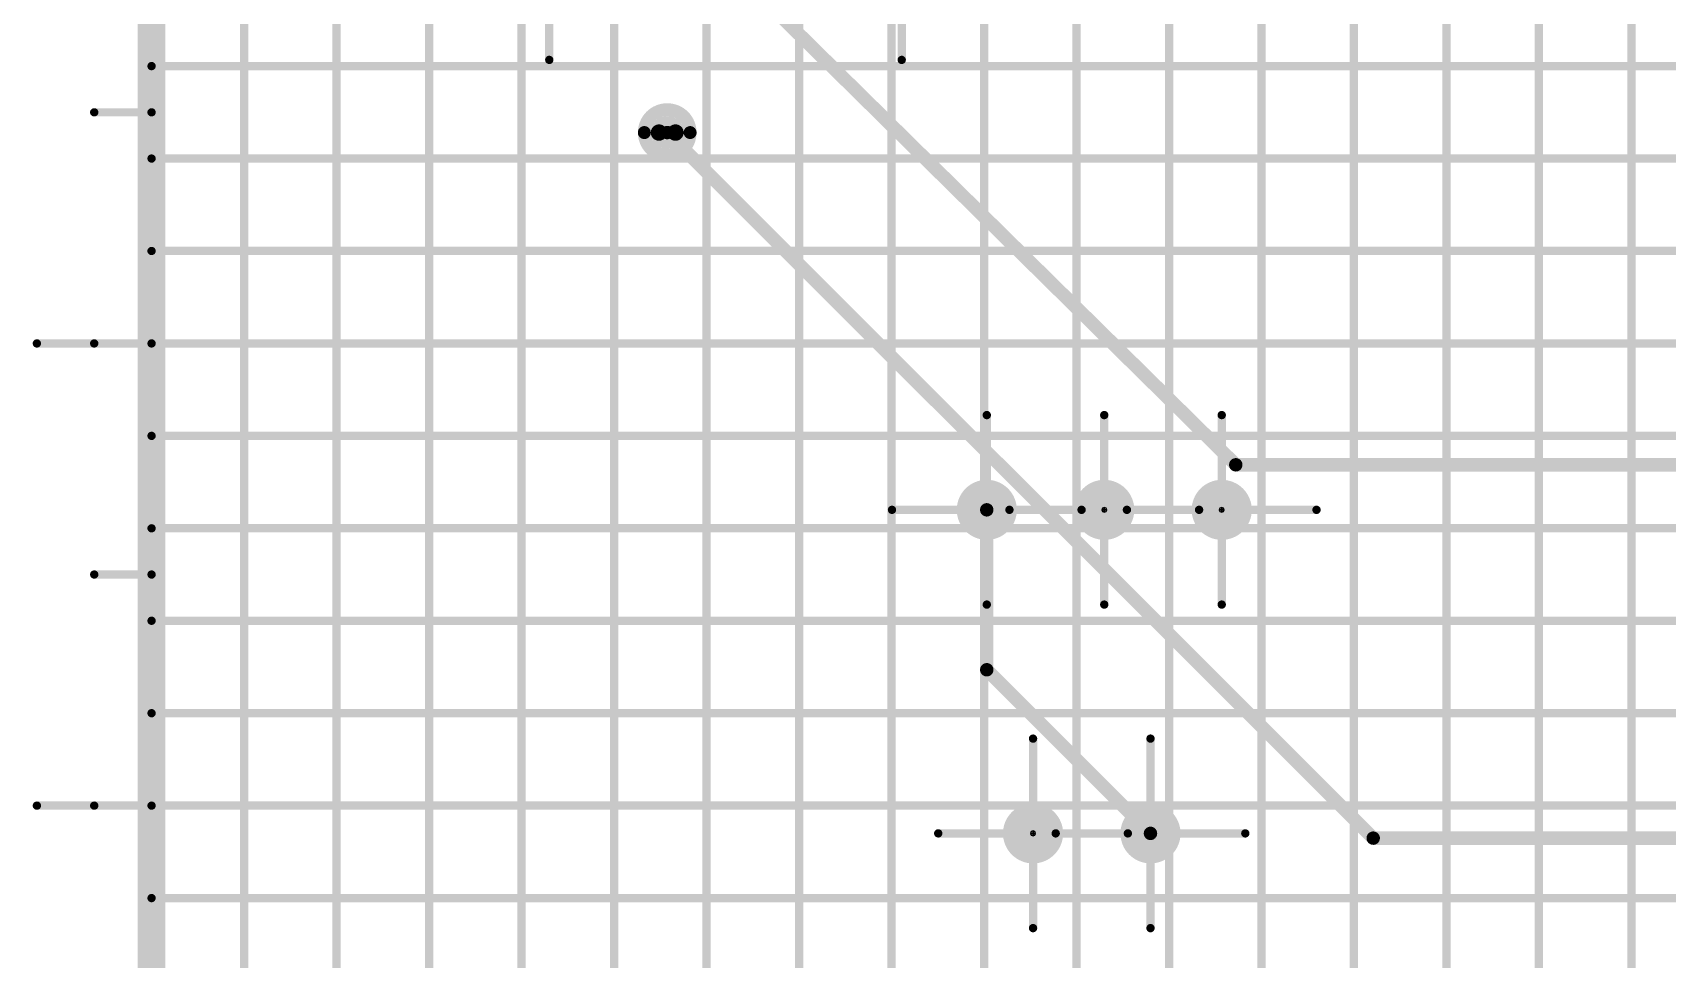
# Model space of a CAD drawing. Header units: millimetres. Extents: x 57 to 898, y 51 to 645.
# Drawn here: x 616.49 to 651.84, y 424.1 to 444.15 of the extents above; entities that cross this region are included whole.
import ezdxf

# ---------------------------------------------------------------- set-up
doc = ezdxf.new("R2010")
doc.units = ezdxf.units.MM
for name, color, linetype in [('Mechanical11', 56, 'Continuous'), ('Mechanical12', 56, 'Continuous'), ('Mechanical7', 56, 'Continuous'), ('Mechanical9', 56, 'Continuous')]:
    doc.layers.add(name, color=color, linetype=linetype)

msp = doc.modelspace()

# ---------------------------------------------------------------- linework, layer by layer
at = {"layer": 'Mechanical11', "color": 7}
for p, q in [((637.086, 433.862), (637.071, 433.823)), ((637.071, 433.823), (637.125, 433.823)), ((637.125, 433.877), (637.086, 433.862)), ((637.163, 433.862), (637.125, 433.877)), ((637.125, 433.877), (637.125, 433.823)), ((637.125, 433.823), (637.125, 433.877)), ((637.125, 433.823), (637.179, 433.823)), ((637.125, 433.823), (637.125, 433.769)), ((637.179, 433.823), (637.125, 433.823)), ((637.125, 433.769), (637.163, 433.785)), ((637.179, 433.823), (637.163, 433.862)), ((637.163, 433.785), (637.179, 433.823)), ((639.626, 433.862), (639.611, 433.823)), ((639.611, 433.823), (639.665, 433.823)), ((639.665, 433.877), (639.626, 433.862)), ((639.703, 433.862), (639.665, 433.877)), ((639.665, 433.877), (639.665, 433.823)), ((639.665, 433.823), (639.665, 433.877)), ((639.665, 433.823), (639.719, 433.823)), ((639.665, 433.823), (639.665, 433.769)), ((639.719, 433.823), (639.665, 433.823)), ((639.665, 433.769), (639.703, 433.785)), ((639.719, 433.823), (639.703, 433.862)), ((639.703, 433.785), (639.719, 433.823)), ((642.166, 433.862), (642.151, 433.823)), ((642.151, 433.823), (642.205, 433.823)), ((642.205, 433.877), (642.166, 433.862)), ((642.243, 433.862), (642.205, 433.877)), ((642.205, 433.877), (642.205, 433.823)), ((642.205, 433.823), (642.205, 433.877)), ((642.205, 433.823), (642.259, 433.823)), ((642.205, 433.823), (642.205, 433.769)), ((642.259, 433.823), (642.205, 433.823)), ((642.205, 433.769), (642.243, 433.785)), ((642.259, 433.823), (642.243, 433.862)), ((642.243, 433.785), (642.259, 433.823)), ((638.086, 426.862), (638.071, 426.823)), ((638.071, 426.823), (638.125, 426.823)), ((638.125, 426.877), (638.086, 426.862)), ((638.163, 426.862), (638.125, 426.877)), ((638.125, 426.877), (638.125, 426.823)), ((638.125, 426.823), (638.125, 426.877)), ((638.125, 426.823), (638.179, 426.823)), ((638.125, 426.823), (638.125, 426.769)), ((638.179, 426.823), (638.125, 426.823)), ((638.125, 426.769), (638.163, 426.785)), ((638.179, 426.823), (638.163, 426.862)), ((638.163, 426.785), (638.179, 426.823)), ((640.626, 426.862), (640.611, 426.823)), ((640.611, 426.823), (640.665, 426.823)), ((640.665, 426.877), (640.626, 426.862)), ((640.703, 426.862), (640.665, 426.877)), ((640.665, 426.877), (640.665, 426.823)), ((640.665, 426.823), (640.665, 426.877)), ((640.665, 426.823), (640.719, 426.823)), ((640.665, 426.823), (640.665, 426.769)), ((640.719, 426.823), (640.665, 426.823)), ((640.665, 426.769), (640.703, 426.785)), ((640.719, 426.823), (640.703, 426.862)), ((640.703, 426.785), (640.719, 426.823))]:
    msp.add_line(p, q, dxfattribs=at)
for points, const_width in [([(630.393, 441.985, 1), (630.038, 441.985, 1)], 0.356), ([(629.949, 441.985, 1), (630.126, 441.985, 1)], 0.178), ([(630.304, 441.985, 1), (630.482, 441.985, 1)], 0.178)]:
    msp.add_lwpolyline(points, format="xyb", close=True, dxfattribs=dict(at, const_width=const_width))
at = {"layer": 'Mechanical12', "color": 7}
for p, q in [((637.125, 433.823), (637.071, 433.823)), ((637.071, 433.823), (637.086, 433.785)), ((637.086, 433.785), (637.125, 433.769)), ((637.125, 433.769), (637.125, 433.823)), ((639.665, 433.823), (639.611, 433.823)), ((639.611, 433.823), (639.626, 433.785)), ((639.626, 433.785), (639.665, 433.769)), ((639.665, 433.769), (639.665, 433.823)), ((642.205, 433.823), (642.151, 433.823)), ((642.151, 433.823), (642.166, 433.785)), ((642.166, 433.785), (642.205, 433.769)), ((642.205, 433.769), (642.205, 433.823)), ((638.125, 426.823), (638.071, 426.823)), ((638.071, 426.823), (638.086, 426.785)), ((638.086, 426.785), (638.125, 426.769)), ((638.125, 426.769), (638.125, 426.823)), ((640.665, 426.823), (640.611, 426.823)), ((640.611, 426.823), (640.626, 426.785)), ((640.626, 426.785), (640.665, 426.769)), ((640.665, 426.769), (640.665, 426.823))]:
    msp.add_line(p, q, dxfattribs=at)
for points, const_width in [([(619.065, 336.823), (619.065, 517.423)], 0.6), ([(619.065, 336.823), (619.065, 517.423)], 0.6), ([(627.523, 449.58), (642.509, 434.797)], 0.29), ([(630.215, 441.985), (645.481, 426.72)], 0.29), ([(642.509, 434.797), (707, 434.797)], 0.29), ([(637.125, 430.363), (637.125, 433.823)], 0.29), ([(637.125, 430.363), (640.665, 426.823)], 0.29), ([(645.481, 426.72), (671.465, 426.72)], 0.29)]:
    msp.add_lwpolyline(points, dxfattribs=dict(at, const_width=const_width))
for points, const_width in [([(630.711, 441.985, 1), (629.72, 441.985, 1)], 0.279), ([(629.65, 441.985, 1), (629.79, 441.985, 1)], 0.14), ([(630.143, 441.985, 1), (630.288, 441.985, 1)], 0.145), ([(630.641, 441.985, 1), (630.78, 441.985, 1)], 0.14), ([(642.436, 434.797, 1), (642.581, 434.797, 1)], 0.145), ([(642.436, 434.797, 1), (642.581, 434.797, 1)], 0.145), ([(637.475, 433.823, 1), (636.775, 433.823, 1)], 0.6), ([(640.015, 433.823, 1), (639.315, 433.823, 1)], 0.6), ([(642.555, 433.823, 1), (641.855, 433.823, 1)], 0.6), ([(636.625, 433.823, 1), (636.925, 433.823, 1)], 0.3), ([(637.325, 433.823, 1), (637.625, 433.823, 1)], 0.3), ([(639.165, 433.823, 1), (639.465, 433.823, 1)], 0.3), ([(639.865, 433.823, 1), (640.165, 433.823, 1)], 0.3), ([(641.705, 433.823, 1), (642.005, 433.823, 1)], 0.3), ([(642.405, 433.823, 1), (642.705, 433.823, 1)], 0.3), ([(637.052, 433.823, 1), (637.197, 433.823, 1)], 0.145), ([(637.052, 430.363, 1), (637.197, 430.363, 1)], 0.145), ([(637.052, 430.363, 1), (637.197, 430.363, 1)], 0.145), ([(638.475, 426.823, 1), (637.775, 426.823, 1)], 0.6), ([(641.015, 426.823, 1), (640.315, 426.823, 1)], 0.6), ([(637.625, 426.823, 1), (637.925, 426.823, 1)], 0.3), ([(638.325, 426.823, 1), (638.625, 426.823, 1)], 0.3), ([(640.165, 426.823, 1), (640.465, 426.823, 1)], 0.3), ([(640.592, 426.823, 1), (640.737, 426.823, 1)], 0.145), ([(640.865, 426.823, 1), (641.165, 426.823, 1)], 0.3), ([(645.408, 426.72, 1), (645.553, 426.72, 1)], 0.145), ([(645.408, 426.72, 1), (645.553, 426.72, 1)], 0.145)]:
    msp.add_lwpolyline(points, format="xyb", close=True, dxfattribs=dict(at, const_width=const_width))
at = {"layer": 'Mechanical7', "color": 7, "const_width": 0.18}
for points in [[(627.665, 443.557), (627.665, 447.77)], [(635.285, 443.557), (635.285, 447.77)], [(637.125, 431.773), (637.125, 435.873)], [(639.665, 431.773), (639.665, 435.873)], [(642.205, 431.773), (642.205, 435.873)], [(635.075, 433.823), (639.175, 433.823)], [(637.615, 433.823), (641.715, 433.823)], [(640.155, 433.823), (644.255, 433.823)], [(638.125, 424.773), (638.125, 428.873)], [(640.665, 424.773), (640.665, 428.873)], [(636.075, 426.823), (640.175, 426.823)], [(638.615, 426.823), (642.715, 426.823)]]:
    msp.add_lwpolyline(points, dxfattribs=at)
at = {"layer": 'Mechanical7', "color": 7, "const_width": 0.09}
for points in [[(627.62, 443.557, 1), (627.71, 443.557, 1)], [(635.24, 443.557, 1), (635.33, 443.557, 1)], [(637.08, 435.873, 1), (637.17, 435.873, 1)], [(639.62, 435.873, 1), (639.71, 435.873, 1)], [(642.16, 435.873, 1), (642.25, 435.873, 1)], [(635.03, 433.823, 1), (635.12, 433.823, 1)], [(637.57, 433.823, 1), (637.66, 433.823, 1)], [(639.13, 433.823, 1), (639.22, 433.823, 1)], [(640.11, 433.823, 1), (640.2, 433.823, 1)], [(641.67, 433.823, 1), (641.76, 433.823, 1)], [(644.21, 433.823, 1), (644.3, 433.823, 1)], [(637.08, 431.773, 1), (637.17, 431.773, 1)], [(639.62, 431.773, 1), (639.71, 431.773, 1)], [(642.16, 431.773, 1), (642.25, 431.773, 1)], [(638.08, 428.873, 1), (638.17, 428.873, 1)], [(640.62, 428.873, 1), (640.71, 428.873, 1)], [(636.03, 426.823, 1), (636.12, 426.823, 1)], [(638.57, 426.823, 1), (638.66, 426.823, 1)], [(640.13, 426.823, 1), (640.22, 426.823, 1)], [(642.67, 426.823, 1), (642.76, 426.823, 1)], [(638.08, 424.773, 1), (638.17, 424.773, 1)], [(640.62, 424.773, 1), (640.71, 424.773, 1)]]:
    msp.add_lwpolyline(points, format="xyb", close=True, dxfattribs=at)
at = {"layer": 'Mechanical9', "color": 7, "const_width": 0.18}
for points in [[(619.065, 336.823), (619.065, 517.423)], [(621.065, 336.823), (621.065, 517.423)], [(623.065, 336.823), (623.065, 517.423)], [(625.065, 336.823), (625.065, 517.423)], [(627.065, 336.823), (627.065, 517.423)], [(629.065, 336.823), (629.065, 517.423)], [(631.065, 336.823), (631.065, 517.423)], [(633.065, 336.823), (633.065, 517.423)], [(635.065, 336.823), (635.065, 517.423)], [(637.065, 336.823), (637.065, 517.423)], [(639.065, 336.823), (639.065, 517.423)], [(641.065, 336.823), (641.065, 517.423)], [(643.065, 336.823), (643.065, 517.423)], [(645.065, 336.823), (645.065, 517.423)], [(647.065, 336.823), (647.065, 517.423)], [(649.065, 336.823), (649.065, 517.423)], [(651.065, 336.823), (651.065, 517.423)], [(619.065, 443.423), (740.165, 443.423)], [(617.825, 442.423), (619.065, 442.423)], [(619.065, 441.423), (740.165, 441.423)], [(619.065, 439.423), (740.165, 439.423)], [(616.585, 437.423), (619.065, 437.423)], [(617.825, 437.423), (619.065, 437.423)], [(619.065, 437.423), (740.165, 437.423)], [(619.065, 435.423), (740.165, 435.423)], [(619.065, 433.423), (740.165, 433.423)], [(617.825, 432.423), (619.065, 432.423)], [(619.065, 431.423), (740.165, 431.423)], [(619.065, 429.423), (740.165, 429.423)], [(616.585, 427.423), (619.065, 427.423)], [(617.825, 427.423), (619.065, 427.423)], [(619.065, 427.423), (740.165, 427.423)], [(619.065, 425.423), (740.165, 425.423)]]:
    msp.add_lwpolyline(points, dxfattribs=at)
at = {"layer": 'Mechanical9', "color": 7, "const_width": 0.09}
for points in [[(619.02, 443.423, 1), (619.11, 443.423, 1)], [(617.78, 442.423, 1), (617.87, 442.423, 1)], [(619.02, 442.423, 1), (619.11, 442.423, 1)], [(619.02, 441.423, 1), (619.11, 441.423, 1)], [(619.02, 439.423, 1), (619.11, 439.423, 1)], [(616.54, 437.423, 1), (616.63, 437.423, 1)], [(617.78, 437.423, 1), (617.87, 437.423, 1)], [(619.02, 437.423, 1), (619.11, 437.423, 1)], [(619.02, 437.423, 1), (619.11, 437.423, 1)], [(619.02, 437.423, 1), (619.11, 437.423, 1)], [(619.02, 435.423, 1), (619.11, 435.423, 1)], [(619.02, 433.423, 1), (619.11, 433.423, 1)], [(617.78, 432.423, 1), (617.87, 432.423, 1)], [(619.02, 432.423, 1), (619.11, 432.423, 1)], [(619.02, 431.423, 1), (619.11, 431.423, 1)], [(619.02, 429.423, 1), (619.11, 429.423, 1)], [(616.54, 427.423, 1), (616.63, 427.423, 1)], [(617.78, 427.423, 1), (617.87, 427.423, 1)], [(619.02, 427.423, 1), (619.11, 427.423, 1)], [(619.02, 427.423, 1), (619.11, 427.423, 1)], [(619.02, 427.423, 1), (619.11, 427.423, 1)], [(619.02, 425.423, 1), (619.11, 425.423, 1)]]:
    msp.add_lwpolyline(points, format="xyb", close=True, dxfattribs=at)

doc.saveas('drawing.dxf')
